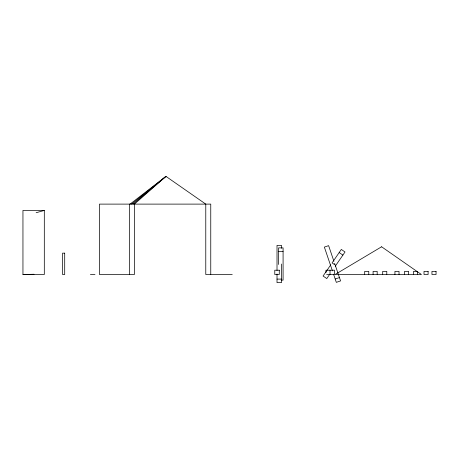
<?xml version="1.0" encoding="UTF-8"?>
<svg xmlns="http://www.w3.org/2000/svg" width="459" height="459" viewBox="0 0 459 459"><rect width="100%" height="100%" fill="white"/><g stroke="black" fill="none" stroke-linecap="round" stroke-linejoin="round"><path stroke-width="0.69" d="M330.767 264.82L323.084 276.02L326.791 278.561L329.728 274.281M335.242 266.237L345.019 251.985L341.312 249.444L332.081 262.909L334.479 264.556M232.243 274.511L205.775 274.511L205.775 204.112L165.951 176.382L134.412 204.112L134.412 274.511L99.46 274.511L99.46 204.112L210.761 204.112L210.761 274.511M133.081 204.112L165.951 176.382L130.052 204.112M131.567 204.112L165.951 176.382M36.135 212.712L44.311 210.429L44.311 274.511L22.95 274.511L22.95 210.429L44.311 210.429M335.19 279.015L339.448 277.569M34.035 274.252L22.95 274.511M278.59 251.652L283.083 251.652M90.406 274.511L94.996 274.511M326.647 274.511L334.502 274.511L334.502 270.208L325.97 270.208L325.97 272.669M277.012 279.095L281.505 279.095M281.16 280.116L283.083 280.116L283.083 247.889L278.59 247.889L278.59 264.464M339.184 252.548L342.89 255.089M333.917 261.269L328.615 245.651L324.358 247.097L332.425 270.862M334.605 263.305L340.578 280.908L336.327 282.354L333.561 274.201M417.598 274.511L417.598 271.378L413.507 271.378L413.507 274.511M408.625 274.511L408.625 271.378L404.534 271.378L404.534 274.511M399.026 274.511L399.026 271.378L394.935 271.378L394.935 274.511M386.788 274.511L386.788 271.378L382.697 271.378L382.697 274.511M377.178 274.511L377.178 271.378L373.092 271.378L373.092 274.511M368.778 274.511L368.778 271.378L364.687 271.378L364.687 274.511M330.021 270.208L330.021 274.511M281.505 248.256L281.505 245.387L277.012 245.387L277.012 270.489M281.505 264.034L281.505 282.618L277.012 282.618L277.012 274.012M129.472 204.112L129.472 274.511M381.601 246.781L335.076 274.511L421.425 274.511L381.601 246.781M64.702 253.15L62.562 253.15L62.562 274.511L64.702 274.511L64.702 253.15M279.273 270.208L274.775 270.208L274.775 274.511L279.273 274.511L279.273 270.208M428.104 271.378L424.013 271.378L424.013 274.511L428.104 274.511L428.104 271.378M436.05 271.378L431.959 271.378L431.959 274.511L436.05 274.511L436.05 271.378"/></g></svg>
